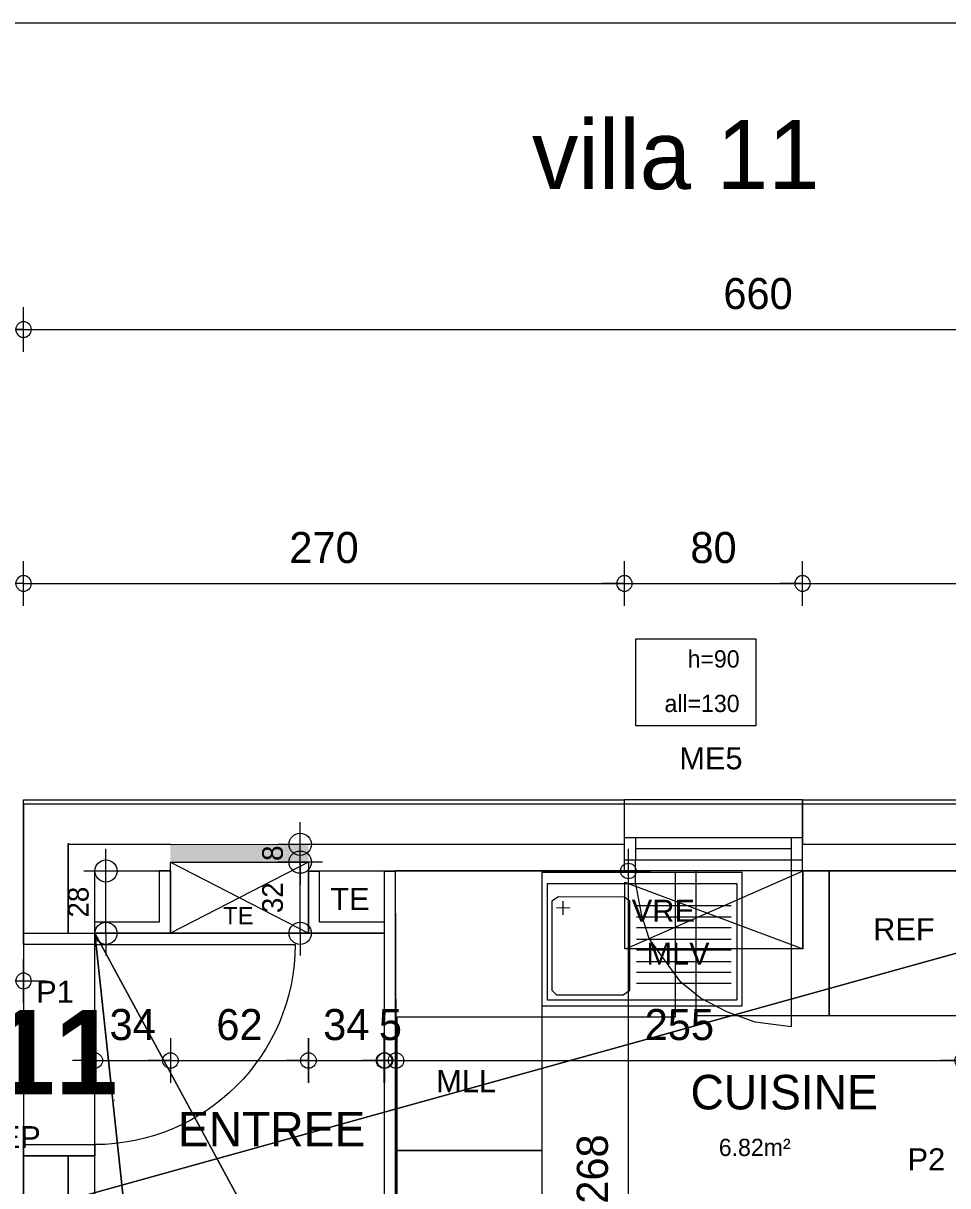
# Model space of a CAD drawing. Header units: metres. Extents: x 1.8 to 61.8, y -53.3 to -11.3.
# Drawn here: x 19.4 to 23.55, y -16.53 to -11.31 of the extents above; entities that cross this region are included whole.
import ezdxf
from ezdxf.enums import TextEntityAlignment as Align
from ezdxf.lldxf.tags import DXFTag

# ---------------------------------------------------------------- set-up
doc = ezdxf.new("R2010")
doc.units = ezdxf.units.M
doc.header["$MEASUREMENT"] = 0
for name, color, linetype in [('Calque commun', 7, 'Continuous'), ('Calque7', 7, 'Continuous'), ('Calque90', 7, 'Continuous'), ('Textes', 7, 'Continuous')]:
    doc.layers.add(name, color=color, linetype=linetype)
doc.styles.add('Arial16', font='arial.ttf', dxfattribs={"height": 0.077313})
doc.styles.add('Arial9', font='arial.ttf', dxfattribs={"height": 0.098961})
doc.styles.add('Century Gothic', font='GOTHIC.TTF', dxfattribs={"height": 0.310302})
doc.styles.add('Century Gothic10', font='GOTHIC.TTF', dxfattribs={"height": 0.077575})
doc.styles.add('Century Gothic15', font='GOTHIC.TTF', dxfattribs={"height": 0.139636})
doc.styles.add('Century Gothic16', font='GOTHICB.TTF', dxfattribs={"height": 0.378481})
doc.styles.add('Century Gothic18', font='GOTHIC.TTF', dxfattribs={"height": 0.155151})
doc.styles.add('Century Gothic20', font='GOTHIC.TTF', dxfattribs={"height": 0.09309})
tags = doc.linetypes.add('DOT2', pattern=[0.125, 0, -0.125]).pattern_tags.tags
tags[6:7] = [DXFTag(74, 4), DXFTag(75, 0), DXFTag(340, '0'), DXFTag(46, 1.0), DXFTag(50, 0.0), DXFTag(44, 0.0), DXFTag(45, 0.0)]
tags[4:5] = [DXFTag(74, 4), DXFTag(75, 0), DXFTag(340, '0'), DXFTag(46, 1.0), DXFTag(50, 0.0), DXFTag(44, 0.0), DXFTag(45, 0.0)]
tags = doc.linetypes.add('HIDDEN', pattern=[0.375, 0.25, -0.125]).pattern_tags.tags
tags[6:7] = [DXFTag(74, 4), DXFTag(75, 0), DXFTag(340, '0'), DXFTag(46, 1.0), DXFTag(50, 0.0), DXFTag(44, 0.0), DXFTag(45, 0.0)]
tags[4:5] = [DXFTag(74, 4), DXFTag(75, 0), DXFTag(340, '0'), DXFTag(46, 1.0), DXFTag(50, 0.0), DXFTag(44, 0.0), DXFTag(45, 0.0)]
tags = doc.linetypes.add('HIDDEN2', pattern=[0.1875, 0.125, -0.0625]).pattern_tags.tags
tags[6:7] = [DXFTag(74, 4), DXFTag(75, 0), DXFTag(340, '0'), DXFTag(46, 1.0), DXFTag(50, 0.0), DXFTag(44, 0.0), DXFTag(45, 0.0)]
tags[4:5] = [DXFTag(74, 4), DXFTag(75, 0), DXFTag(340, '0'), DXFTag(46, 1.0), DXFTag(50, 0.0), DXFTag(44, 0.0), DXFTag(45, 0.0)]

# ---------------------------------------------------------------- blocks, each defined once
blk = doc.blocks.new('new47')
at = {"layer": 'Calque commun', "color": 5, "linetype": 'Continuous', "lineweight": 9}
blk.add_arc((0, 0), 0.5, 0, 359.99941, dxfattribs=at)
blk = doc.blocks.new('new48')
at = {"layer": 'Calque commun', "color": 5, "linetype": 'Continuous', "lineweight": 9}
blk.add_arc((0, 0), 0.5, 0, 359.99941, dxfattribs=at)
blk = doc.blocks.new('DimLine53177')
at = {"layer": 'Calque commun', "color": 5, "linetype": 'Continuous', "lineweight": 9}
for p, q in [((22.1015, -13.9273), (22.1015, -13.7273)), ((22.9015, -13.9273), (22.9015, -13.7273)), ((22.1015, -13.8273), (22.0015, -13.8273)), ((22.1015, -13.8273), (22.9015, -13.8273)), ((22.9015, -13.8273), (23.0015, -13.8273))]:
    blk.add_line(p, q, dxfattribs=at)
at = {"layer": 'Calque commun', "color": 5, "linetype": 'Continuous', "lineweight": 9, "xscale": 0.07000000029802322, "yscale": 0.07000000029802322, "zscale": 0.07000000029802322}
for name, p in [('new47', (22.1015, -13.8273)), ('new48', (22.9015, -13.8273))]:
    blk.add_blockref(name, p, dxfattribs=at)
at = {"layer": 'Calque commun', "color": 5, "linetype": 'Continuous', "lineweight": 9, "style": 'Century Gothic15'}
blk.add_text('80', height=0.13964, dxfattribs=at).set_placement((22.5015, -13.7773), align=Align.BOTTOM_CENTER)
blk = doc.blocks.new('new49')
at = {"layer": 'Calque commun', "color": 5, "linetype": 'Continuous', "lineweight": 9}
blk.add_arc((0, 0), 0.5, 0, 359.99941, dxfattribs=at)
blk = doc.blocks.new('new50')
at = {"layer": 'Calque commun', "color": 5, "linetype": 'Continuous', "lineweight": 9}
blk.add_arc((0, 0), 0.5, 0, 359.99941, dxfattribs=at)
blk = doc.blocks.new('DimLine53185')
at = {"layer": 'Calque commun', "color": 5, "linetype": 'Continuous', "lineweight": 9}
for p, q in [((19.4015, -13.9273), (19.4015, -13.7273)), ((22.1015, -13.9273), (22.1015, -13.7273)), ((19.4015, -13.8273), (19.3015, -13.8273)), ((19.4015, -13.8273), (22.1015, -13.8273)), ((22.1015, -13.8273), (22.2015, -13.8273))]:
    blk.add_line(p, q, dxfattribs=at)
at = {"layer": 'Calque commun', "color": 5, "linetype": 'Continuous', "lineweight": 9, "xscale": 0.07000000029802322, "yscale": 0.07000000029802322, "zscale": 0.07000000029802322}
for name, p in [('new49', (19.4015, -13.8273)), ('new50', (22.1015, -13.8273))]:
    blk.add_blockref(name, p, dxfattribs=at)
at = {"layer": 'Calque commun', "color": 5, "linetype": 'Continuous', "lineweight": 9, "style": 'Century Gothic15'}
blk.add_text('270', height=0.13964, dxfattribs=at).set_placement((20.7515, -13.7773), align=Align.BOTTOM_CENTER)
blk = doc.blocks.new('new51')
at = {"layer": 'Calque commun', "color": 5, "linetype": 'Continuous', "lineweight": 9}
blk.add_arc((0, 0), 0.5, 0, 359.99941, dxfattribs=at)
blk = doc.blocks.new('new52')
at = {"layer": 'Calque commun', "color": 5, "linetype": 'Continuous', "lineweight": 9}
blk.add_arc((0, 0), 0.5, 0, 359.99941, dxfattribs=at)
blk = doc.blocks.new('DimLine53193')
at = {"layer": 'Calque commun', "color": 5, "linetype": 'Continuous', "lineweight": 9}
for p, q in [((22.9015, -13.9273), (22.9015, -13.7273)), ((26.0015, -13.9273), (26.0015, -13.7273)), ((22.9015, -13.8273), (22.8015, -13.8273)), ((22.9015, -13.8273), (26.0015, -13.8273)), ((26.0015, -13.8273), (26.1015, -13.8273))]:
    blk.add_line(p, q, dxfattribs=at)
at = {"layer": 'Calque commun', "color": 5, "linetype": 'Continuous', "lineweight": 9, "xscale": 0.07000000029802322, "yscale": 0.07000000029802322, "zscale": 0.07000000029802322}
for name, p in [('new51', (22.9015, -13.8273)), ('new52', (26.0015, -13.8273))]:
    blk.add_blockref(name, p, dxfattribs=at)
at = {"layer": 'Calque commun', "color": 5, "linetype": 'Continuous', "lineweight": 9, "style": 'Century Gothic15'}
blk.add_text('310', height=0.13964, dxfattribs=at).set_placement((24.4515, -13.7773), align=Align.BOTTOM_CENTER)
blk = doc.blocks.new('Block53986')
at = {"layer": 'Calque commun', "color": 7, "linetype": 'Continuous', "lineweight": 18}
for p, q in [((20.6815, -14.7998), (22.1015, -14.7998)), ((22.9015, -14.7998), (26.0015, -14.7998))]:
    blk.add_line(p, q, dxfattribs=at)
at = {"layer": 'Calque commun', "color": 7, "linetype": 'Continuous', "lineweight": 9}
for p, q in [((20.6815, -14.9998), (22.1015, -14.9998)), ((22.9015, -14.9998), (25.8015, -14.9998)), ((20.6815, -15.1198), (22.1015, -15.1198)), ((22.9015, -15.1198), (25.6815, -15.1198))]:
    blk.add_line(p, q, dxfattribs=at)
blk = doc.blocks.new('@PRES_1_$$_1-7')
at = {"layer": 'Calque commun', "color": 5, "linetype": 'Continuous', "lineweight": 9}
for p, q in [((0, 0.32), (0.8, 0.32)), ((0.8, 0.15), (0, 0.15)), ((0.05, 0.05), (0.05, 0.15)), ((0.75, 0.15), (0.75, 0.05)), ((0.05, 0.1), (0.75, 0.1)), ((0.8, 0.05), (0, 0.05)), ((0, 0), (0.8, 0))]:
    blk.add_line(p, q, dxfattribs=at)
blk = doc.blocks.new('@PRES_1_$$_1-8')
at = {"layer": 'Calque commun', "color": 7, "linetype": 'Continuous', "lineweight": 9}
blk.add_line((0, 0), (0, 0.32), dxfattribs=at)
blk = doc.blocks.new('@PRES_1_$$_1-9')
at = {"layer": 'Calque commun', "color": 7, "linetype": 'Continuous', "lineweight": 9}
blk.add_line((0, 0), (0, 0.32), dxfattribs=at)
blk = doc.blocks.new('INTER_2D_COMB3')
at = {"layer": 'Calque commun', "color": 0, "linetype": 'ByBlock', "lineweight": -2}
for name in ['@PRES_1_$$_1-7', '@PRES_1_$$_1-8']:
    blk.add_blockref(name, (0, 0), dxfattribs=at)
at = {"layer": 'Calque commun', "color": 0, "linetype": 'ByBlock', "lineweight": -2, "extrusion": (0, 0, -1), "xscale": -1, "yscale": -1, "zscale": -1, "rotation": -180}
blk.add_blockref('@PRES_1_$$_1-9', (-0.8, 0), dxfattribs=at)
blk = doc.blocks.new('PLACED_COMB3')
at = {"layer": 'Calque commun', "color": 0, "linetype": 'ByBlock', "lineweight": -2}
blk.add_blockref('INTER_2D_COMB3', (0, 0), dxfattribs=at)
blk = doc.blocks.new('new115')
at = {"layer": 'Calque commun', "color": 5, "linetype": 'Continuous', "lineweight": 9}
blk.add_arc((0, 0), 0.5, 0, 359.99941, dxfattribs=at)
blk = doc.blocks.new('new116')
at = {"layer": 'Calque commun', "color": 5, "linetype": 'Continuous', "lineweight": 9}
blk.add_arc((0, 0), 0.5, 0, 359.99941, dxfattribs=at)
blk = doc.blocks.new('DimLine55561')
at = {"layer": 'Calque commun', "color": 5, "linetype": 'Continuous', "lineweight": 9}
for p, q in [((18.3815, -15.7141), (18.3815, -15.5141)), ((19.4015, -15.7141), (19.4015, -15.5141)), ((18.3815, -15.6141), (18.2815, -15.6141)), ((18.3815, -15.6141), (19.4015, -15.6141)), ((19.4015, -15.6141), (19.5015, -15.6141))]:
    blk.add_line(p, q, dxfattribs=at)
at = {"layer": 'Calque commun', "color": 5, "linetype": 'Continuous', "lineweight": 9, "xscale": 0.07000000029802322, "yscale": 0.07000000029802322, "zscale": 0.07000000029802322}
for name, p in [('new115', (18.3815, -15.6141)), ('new116', (19.4015, -15.6141))]:
    blk.add_blockref(name, p, dxfattribs=at)
at = {"layer": 'Calque commun', "color": 5, "linetype": 'Continuous', "lineweight": 9, "style": 'Century Gothic15'}
blk.add_text('102', height=0.13964, dxfattribs=at).set_placement((18.8915, -15.5641), align=Align.BOTTOM_CENTER)
blk = doc.blocks.new('new121')
at = {"layer": 'Calque commun', "color": 5, "linetype": 'Continuous', "lineweight": 9}
blk.add_arc((0, 0), 0.5, 0, 359.99941, dxfattribs=at)
blk = doc.blocks.new('new122')
at = {"layer": 'Calque commun', "color": 5, "linetype": 'Continuous', "lineweight": 9}
blk.add_arc((0, 0), 0.5, 0, 359.99941, dxfattribs=at)
blk = doc.blocks.new('DimLine55585')
at = {"layer": 'Calque commun', "color": 5, "linetype": 'Continuous', "lineweight": 9}
for p, q in [((13.2015, -12.7855), (13.2015, -12.5855)), ((19.4015, -12.7855), (19.4015, -12.5855)), ((13.2015, -12.6855), (13.1015, -12.6855)), ((13.2015, -12.6855), (19.4015, -12.6855)), ((19.4015, -12.6855), (19.5015, -12.6855))]:
    blk.add_line(p, q, dxfattribs=at)
at = {"layer": 'Calque commun', "color": 5, "linetype": 'Continuous', "lineweight": 9, "xscale": 0.07000000029802322, "yscale": 0.07000000029802322, "zscale": 0.07000000029802322}
for name, p in [('new121', (13.2015, -12.6855)), ('new122', (19.4015, -12.6855))]:
    blk.add_blockref(name, p, dxfattribs=at)
at = {"layer": 'Calque commun', "color": 5, "linetype": 'Continuous', "lineweight": 9, "style": 'Century Gothic15'}
blk.add_text('620', height=0.13964, dxfattribs=at).set_placement((16.3015, -12.6355), align=Align.BOTTOM_CENTER)
blk = doc.blocks.new('new123')
at = {"layer": 'Calque commun', "color": 5, "linetype": 'Continuous', "lineweight": 9}
blk.add_arc((0, 0), 0.5, 0, 359.99941, dxfattribs=at)
blk = doc.blocks.new('new124')
at = {"layer": 'Calque commun', "color": 5, "linetype": 'Continuous', "lineweight": 9}
blk.add_arc((0, 0), 0.5, 0, 359.99941, dxfattribs=at)
blk = doc.blocks.new('DimLine55593')
at = {"layer": 'Calque commun', "color": 5, "linetype": 'Continuous', "lineweight": 9}
for p, q in [((19.4015, -12.7855), (19.4015, -12.5855)), ((26.0015, -12.7855), (26.0015, -12.5855)), ((19.4015, -12.6855), (19.3015, -12.6855)), ((19.4015, -12.6855), (26.0015, -12.6855)), ((26.0015, -12.6855), (26.1015, -12.6855))]:
    blk.add_line(p, q, dxfattribs=at)
at = {"layer": 'Calque commun', "color": 5, "linetype": 'Continuous', "lineweight": 9, "xscale": 0.07000000029802322, "yscale": 0.07000000029802322, "zscale": 0.07000000029802322}
for name, p in [('new123', (19.4015, -12.6855)), ('new124', (26.0015, -12.6855))]:
    blk.add_blockref(name, p, dxfattribs=at)
at = {"layer": 'Calque commun', "color": 5, "linetype": 'Continuous', "lineweight": 9, "style": 'Century Gothic15'}
blk.add_text('660', height=0.13964, dxfattribs=at).set_placement((22.7015, -12.6355), align=Align.BOTTOM_CENTER)
blk = doc.blocks.new('_15')
at = {"layer": 'Calque90', "color": 6, "linetype": 'ByBlock', "lineweight": 9}
for p, q in [((0.9, 0.6), (0, 0.6)), ((0, 0.6), (0, 0)), ((0.9, 0), (0.9, 0.6)), ((0.025, 0.025), (0.025, 0.55)), ((0.025, 0.55), (0.875, 0.55)), ((0.875, 0.55), (0.875, 0.025)), ((0.075, 0.49), (0.045, 0.47)), ((0.37, 0.4888), (0.075, 0.49)), ((0.395, 0.47), (0.37, 0.4888)), ((0.045, 0.47), (0.045, 0.07)), ((0.125, 0.4398), (0.065, 0.44)), ((0.095, 0.4099), (0.095, 0.4699)), ((0.395, 0.07), (0.395, 0.47)), ((0.85, 0.45), (0.425, 0.45)), ((0.425, 0.4), (0.85, 0.4)), ((0.85, 0.35), (0.425, 0.35)), ((0.425, 0.3), (0.85, 0.3)), ((0.85, 0.25), (0.425, 0.25)), ((0.425, 0.2), (0.85, 0.2)), ((0.85, 0.15), (0.425, 0.15)), ((0.045, 0.07), (0.065, 0.05)), ((0.045, 0.07), (0.065, 0.05)), ((0.365, 0.05), (0.395, 0.07)), ((0.85, 0.1), (0.425, 0.1)), ((0, 0), (0.9, 0)), ((0.875, 0.025), (0.025, 0.025)), ((0.065, 0.05), (0.365, 0.05))]:
    blk.add_line(p, q, dxfattribs=at)
blk = doc.blocks.new('XMODULE1PGNONPMR23')
at = {"layer": 'Calque commun', "color": 5, "linetype": 'Continuous', "lineweight": 9}
blk.add_arc((0, 0), 0.5, 0, 359.99941, dxfattribs=at)
blk = doc.blocks.new('XMODULE1PGNONPMR24')
at = {"layer": 'Calque commun', "color": 5, "linetype": 'Continuous', "lineweight": 9}
blk.add_arc((0, 0), 0.5, 0, 359.99941, dxfattribs=at)
blk = doc.blocks.new('DimLine53444')
at = {"layer": 'Calque commun', "color": 5, "linetype": 'Continuous', "lineweight": 9}
for p, q in [((9.3189, -15.9912), (9.3189, -15.8912)), ((9.2189, -15.9912), (9.4189, -15.9912)), ((9.3189, -18.6713), (9.3189, -15.9912)), ((9.4189, -18.6713), (9.2189, -18.6713)), ((9.3189, -18.6713), (9.3189, -18.7713))]:
    blk.add_line(p, q, dxfattribs=at)
at = {"layer": 'Calque commun', "color": 5, "linetype": 'Continuous', "lineweight": 9, "extrusion": (0, 0, -1), "xscale": 0.07000000029802322, "yscale": 0.07000000029802322, "zscale": 0.07000000029802322, "rotation": 90}
for name, p in [('XMODULE1PGNONPMR24', (-9.3189, -15.9912)), ('XMODULE1PGNONPMR23', (-9.3189, -18.6713))]:
    blk.add_blockref(name, p, dxfattribs=at)
at = {"layer": 'Calque commun', "color": 5, "linetype": 'Continuous', "lineweight": 9, "style": 'Century Gothic15'}
blk.add_text('268', height=0.13964, rotation=90, dxfattribs=at).set_placement((9.2689, -17.3312), align=Align.BOTTOM_CENTER)
blk = doc.blocks.new('XMODULE1PGNONPMR27')
at = {"layer": 'Calque commun', "color": 5, "linetype": 'Continuous', "lineweight": 9}
blk.add_arc((0, 0), 0.5, 0, 359.99941, dxfattribs=at)
blk = doc.blocks.new('XMODULE1PGNONPMR28')
at = {"layer": 'Calque commun', "color": 5, "linetype": 'Continuous', "lineweight": 9}
blk.add_arc((0, 0), 0.5, 0, 359.99941, dxfattribs=at)
blk = doc.blocks.new('DimLine53460')
at = {"layer": 'Calque commun', "color": 5, "linetype": 'Continuous', "lineweight": 9}
for p, q in [((10.8215, -16.9433), (10.8215, -16.7433)), ((10.8722, -16.9433), (10.8722, -16.7433)), ((10.8215, -16.8433), (10.7215, -16.8433)), ((10.8215, -16.8433), (10.8722, -16.8433)), ((10.8722, -16.8433), (10.9722, -16.8433))]:
    blk.add_line(p, q, dxfattribs=at)
at = {"layer": 'Calque commun', "color": 5, "linetype": 'Continuous', "lineweight": 9, "extrusion": (0, 0, -1), "xscale": 0.07000000029802322, "yscale": 0.07000000029802322, "zscale": 0.07000000029802322}
for name, p in [('XMODULE1PGNONPMR27', (-10.8215, -16.8433)), ('XMODULE1PGNONPMR28', (-10.8722, -16.8433))]:
    blk.add_blockref(name, p, dxfattribs=at)
at = {"layer": 'Calque commun', "color": 5, "linetype": 'Continuous', "lineweight": 9, "style": 'Century Gothic15'}
blk.add_text('5', height=0.1396, dxfattribs=at).set_placement((10.8469, -16.7933), align=Align.BOTTOM_CENTER)
blk = doc.blocks.new('XMODULE1PGNONPMR29')
at = {"layer": 'Calque commun', "color": 5, "linetype": 'Continuous', "lineweight": 9}
blk.add_arc((0, 0), 0.5, 0, 359.99941, dxfattribs=at)
blk = doc.blocks.new('XMODULE1PGNONPMR30')
at = {"layer": 'Calque commun', "color": 5, "linetype": 'Continuous', "lineweight": 9}
blk.add_arc((0, 0), 0.5, 0, 359.99941, dxfattribs=at)
blk = doc.blocks.new('DimLine53468')
at = {"layer": 'Calque commun', "color": 5, "linetype": 'Continuous', "lineweight": 9}
for p, q in [((8.2748, -16.9433), (8.2748, -16.7433)), ((10.8215, -16.9433), (10.8215, -16.7433)), ((8.2748, -16.8433), (8.1748, -16.8433)), ((8.2748, -16.8433), (10.8215, -16.8433)), ((10.8215, -16.8433), (10.9215, -16.8433))]:
    blk.add_line(p, q, dxfattribs=at)
at = {"layer": 'Calque commun', "color": 5, "linetype": 'Continuous', "lineweight": 9, "extrusion": (0, 0, -1), "xscale": 0.07000000029802322, "yscale": 0.07000000029802322, "zscale": 0.07000000029802322}
for name, p in [('XMODULE1PGNONPMR29', (-8.2748, -16.8433)), ('XMODULE1PGNONPMR30', (-10.8215, -16.8433))]:
    blk.add_blockref(name, p, dxfattribs=at)
at = {"layer": 'Calque commun', "color": 5, "linetype": 'Continuous', "lineweight": 9, "style": 'Century Gothic15'}
blk.add_text('255', height=0.13964, dxfattribs=at).set_placement((9.5482, -16.7933), align=Align.BOTTOM_CENTER)
blk = doc.blocks.new('XMODULE1PGNONPMR31')
at = {"layer": 'Calque commun', "color": 5, "linetype": 'Continuous', "lineweight": 9}
blk.add_arc((0, 0), 0.5, 0, 359.99941, dxfattribs=at)
blk = doc.blocks.new('XMODULE1PGNONPMR32')
at = {"layer": 'Calque commun', "color": 5, "linetype": 'Continuous', "lineweight": 9}
blk.add_arc((0, 0), 0.5, 0, 359.99941, dxfattribs=at)
blk = doc.blocks.new('DimLine53476')
at = {"layer": 'Calque commun', "color": 5, "linetype": 'Continuous', "lineweight": 9}
for p, q in [((8.2248, -16.9433), (8.2248, -16.7433)), ((8.2748, -16.9433), (8.2748, -16.7433)), ((8.2248, -16.8433), (8.1248, -16.8433)), ((8.2248, -16.8433), (8.2748, -16.8433)), ((8.2748, -16.8433), (8.3748, -16.8433))]:
    blk.add_line(p, q, dxfattribs=at)
at = {"layer": 'Calque commun', "color": 5, "linetype": 'Continuous', "lineweight": 9, "extrusion": (0, 0, -1), "xscale": 0.07000000029802322, "yscale": 0.07000000029802322, "zscale": 0.07000000029802322}
for name, p in [('XMODULE1PGNONPMR31', (-8.2248, -16.8433)), ('XMODULE1PGNONPMR32', (-8.2748, -16.8433))]:
    blk.add_blockref(name, p, dxfattribs=at)
at = {"layer": 'Calque commun', "color": 5, "linetype": 'Continuous', "lineweight": 9, "style": 'Century Gothic15'}
blk.add_text('5', height=0.1396, dxfattribs=at).set_placement((8.2498, -16.7933), align=Align.BOTTOM_CENTER)
blk = doc.blocks.new('60x65')
at = {"layer": 'Calque commun', "color": 7, "linetype": 'HIDDEN', "lineweight": 9}
mesh = blk.add_polyface(dxfattribs=at)
corners = [(0, 0.6), (0.65, 0.6), (0.65, 0), (0, 0)]
mesh.append_faces([[corners[k] for k in face] for face in [(0, 1, 2, 3)]], dxfattribs={"color": 7})
blk = doc.blocks.new('XMODULE1PGNONPMR61')
at = {"layer": 'Calque commun', "color": 5, "linetype": 'Continuous', "lineweight": 9}
blk.add_arc((0, 0), 0.5, 0, 359.9994, dxfattribs=at)
blk = doc.blocks.new('XMODULE1PGNONPMR62')
at = {"layer": 'Calque commun', "color": 5, "linetype": 'Continuous', "lineweight": 9}
blk.add_arc((0, 0), 0.5, 0, 359.9994, dxfattribs=at)
blk = doc.blocks.new('DimLine61201')
at = {"layer": 'Calque commun', "color": 5, "linetype": 'Continuous', "lineweight": 9}
for p, q in [((6.9717, -15.9912), (6.9717, -15.8912)), ((6.8717, -15.9912), (7.0717, -15.9912)), ((6.9717, -16.2714), (6.9717, -15.9912)), ((6.8717, -16.2714), (7.0717, -16.2714)), ((6.9717, -16.2714), (6.9717, -16.3714))]:
    blk.add_line(p, q, dxfattribs=at)
at = {"layer": 'Calque commun', "color": 5, "linetype": 'Continuous', "lineweight": 9, "extrusion": (0, 0, -1), "xscale": -0.1000000014901161, "yscale": -0.1000000014901161, "zscale": -0.1000000014901161, "rotation": -90.00000000000001}
for name, p in [('XMODULE1PGNONPMR62', (-6.9717, -15.9912)), ('XMODULE1PGNONPMR61', (-6.9717, -16.2714))]:
    blk.add_blockref(name, p, dxfattribs=at)
at = {"layer": 'Calque commun', "color": 5, "linetype": 'Continuous', "lineweight": 9, "style": 'Century Gothic20'}
blk.add_text('28', height=0.09309, rotation=90, dxfattribs=at).set_placement((6.9217, -16.1313), align=Align.BOTTOM_CENTER)
blk = doc.blocks.new('XMODULE1PGNONPMR65')
at = {"layer": 'Calque commun', "color": 5, "linetype": 'Continuous', "lineweight": 9}
blk.add_arc((0, 0), 0.5, 0, 359.99941, dxfattribs=at)
blk = doc.blocks.new('XMODULE1PGNONPMR66')
at = {"layer": 'Calque commun', "color": 5, "linetype": 'Continuous', "lineweight": 9}
blk.add_arc((0, 0), 0.5, 0, 359.99941, dxfattribs=at)
blk = doc.blocks.new('DimLine61213')
at = {"layer": 'Calque commun', "color": 5, "linetype": 'Continuous', "lineweight": 9}
for p, q in [((7.8815, -16.7433), (7.8815, -16.9433)), ((8.2215, -16.9433), (8.2215, -16.7433)), ((7.8815, -16.8433), (7.7815, -16.8433)), ((7.8815, -16.8433), (8.2215, -16.8433)), ((8.2215, -16.8433), (8.3215, -16.8433))]:
    blk.add_line(p, q, dxfattribs=at)
at = {"layer": 'Calque commun', "color": 5, "linetype": 'Continuous', "lineweight": 9, "extrusion": (0, 0, -1), "xscale": -0.07000000029802322, "yscale": -0.07000000029802322, "zscale": -0.07000000029802322, "rotation": -180}
for name, p in [('XMODULE1PGNONPMR65', (-7.8815, -16.8433)), ('XMODULE1PGNONPMR66', (-8.2215, -16.8433))]:
    blk.add_blockref(name, p, dxfattribs=at)
at = {"layer": 'Calque commun', "color": 5, "linetype": 'Continuous', "lineweight": 9, "style": 'Century Gothic15'}
blk.add_text('34', height=0.13964, dxfattribs=at).set_placement((8.0515, -16.7933), align=Align.BOTTOM_CENTER)
blk = doc.blocks.new('XMODULE1PGNONPMR67')
at = {"layer": 'Calque commun', "color": 5, "linetype": 'Continuous', "lineweight": 9}
blk.add_arc((0, 0), 0.5, 0, 359.99941, dxfattribs=at)
blk = doc.blocks.new('XMODULE1PGNONPMR68')
at = {"layer": 'Calque commun', "color": 5, "linetype": 'Continuous', "lineweight": 9}
blk.add_arc((0, 0), 0.5, 0, 359.99941, dxfattribs=at)
blk = doc.blocks.new('DimLine61225')
at = {"layer": 'Calque commun', "color": 5, "linetype": 'Continuous', "lineweight": 9}
for p, q in [((7.2615, -16.7433), (7.2615, -16.9433)), ((7.8815, -16.9433), (7.8815, -16.7433)), ((7.2615, -16.8433), (7.1615, -16.8433)), ((7.2615, -16.8433), (7.8815, -16.8433)), ((7.8815, -16.8433), (7.9815, -16.8433))]:
    blk.add_line(p, q, dxfattribs=at)
at = {"layer": 'Calque commun', "color": 5, "linetype": 'Continuous', "lineweight": 9, "extrusion": (0, 0, -1), "xscale": -0.07000000029802322, "yscale": -0.07000000029802322, "zscale": -0.07000000029802322, "rotation": -180}
for name, p in [('XMODULE1PGNONPMR67', (-7.2615, -16.8433)), ('XMODULE1PGNONPMR68', (-7.8815, -16.8433))]:
    blk.add_blockref(name, p, dxfattribs=at)
at = {"layer": 'Calque commun', "color": 5, "linetype": 'Continuous', "lineweight": 9, "style": 'Century Gothic15'}
blk.add_text('62', height=0.13964, dxfattribs=at).set_placement((7.5715, -16.7933), align=Align.BOTTOM_CENTER)
blk = doc.blocks.new('XMODULE1PGNONPMR69')
at = {"layer": 'Calque commun', "color": 5, "linetype": 'Continuous', "lineweight": 9}
blk.add_arc((0, 0), 0.5, 0, 359.99941, dxfattribs=at)
blk = doc.blocks.new('XMODULE1PGNONPMR70')
at = {"layer": 'Calque commun', "color": 5, "linetype": 'Continuous', "lineweight": 9}
blk.add_arc((0, 0), 0.5, 0, 359.99941, dxfattribs=at)
blk = doc.blocks.new('DimLine61231')
at = {"layer": 'Calque commun', "color": 5, "linetype": 'Continuous', "lineweight": 9}
for p, q in [((6.9215, -16.7433), (6.9215, -16.9433)), ((7.2615, -16.7433), (7.2615, -16.9433)), ((6.9215, -16.8433), (6.8215, -16.8433)), ((6.9215, -16.8433), (7.2615, -16.8433)), ((7.2615, -16.8433), (7.3615, -16.8433))]:
    blk.add_line(p, q, dxfattribs=at)
at = {"layer": 'Calque commun', "color": 5, "linetype": 'Continuous', "lineweight": 9, "extrusion": (0, 0, -1), "xscale": -0.07000000029802322, "yscale": -0.07000000029802322, "zscale": -0.07000000029802322, "rotation": -180}
for name, p in [('XMODULE1PGNONPMR69', (-6.9215, -16.8433)), ('XMODULE1PGNONPMR70', (-7.2615, -16.8433))]:
    blk.add_blockref(name, p, dxfattribs=at)
at = {"layer": 'Calque commun', "color": 5, "linetype": 'Continuous', "lineweight": 9, "style": 'Century Gothic15'}
blk.add_text('34', height=0.13964, dxfattribs=at).set_placement((7.0915, -16.7933), align=Align.BOTTOM_CENTER)
blk = doc.blocks.new('XMODULE1PGNONPMR71')
at = {"layer": 'Calque commun', "color": 5, "linetype": 'Continuous', "lineweight": 9}
blk.add_arc((0, 0), 0.5, 0, 359.9994, dxfattribs=at)
blk = doc.blocks.new('XMODULE1PGNONPMR72')
at = {"layer": 'Calque commun', "color": 5, "linetype": 'Continuous', "lineweight": 9}
blk.add_arc((0, 0), 0.5, 0, 359.9994, dxfattribs=at)
blk = doc.blocks.new('DimLine61249')
at = {"layer": 'Calque commun', "color": 5, "linetype": 'Continuous', "lineweight": 9}
for p, q in [((7.8445, -15.9514), (7.8445, -15.8514)), ((7.9445, -15.9514), (7.7445, -15.9514)), ((7.8445, -16.2714), (7.8445, -15.9514)), ((7.9445, -16.2714), (7.7445, -16.2714)), ((7.8445, -16.2714), (7.8445, -16.3714))]:
    blk.add_line(p, q, dxfattribs=at)
at = {"layer": 'Calque commun', "color": 5, "linetype": 'Continuous', "lineweight": 9, "extrusion": (0, 0, -1), "xscale": -0.1000000014901161, "yscale": -0.1000000014901161, "zscale": -0.1000000014901161, "rotation": -90.00000000000001}
for name, p in [('XMODULE1PGNONPMR72', (-7.8445, -15.9514)), ('XMODULE1PGNONPMR71', (-7.8445, -16.2714))]:
    blk.add_blockref(name, p, dxfattribs=at)
at = {"layer": 'Calque commun', "color": 5, "linetype": 'Continuous', "lineweight": 9, "style": 'Century Gothic20'}
blk.add_text('32', height=0.09309, rotation=90, dxfattribs=at).set_placement((7.7945, -16.1114), align=Align.BOTTOM_CENTER)
blk = doc.blocks.new('XMODULE1PGNONPMR73')
at = {"layer": 'Calque commun', "color": 5, "linetype": 'Continuous', "lineweight": 9}
blk.add_arc((0, 0), 0.5, 0, 359.9994, dxfattribs=at)
blk = doc.blocks.new('XMODULE1PGNONPMR74')
at = {"layer": 'Calque commun', "color": 5, "linetype": 'Continuous', "lineweight": 9}
blk.add_arc((0, 0), 0.5, 0, 359.9994, dxfattribs=at)
blk = doc.blocks.new('DimLine61255')
at = {"layer": 'Calque commun', "color": 5, "linetype": 'Continuous', "lineweight": 9}
for p, q in [((7.8445, -15.8714), (7.8445, -15.7714)), ((7.9445, -15.8714), (7.7445, -15.8714)), ((7.8445, -15.9514), (7.8445, -15.8714)), ((7.9445, -15.9514), (7.7445, -15.9514)), ((7.8445, -15.9514), (7.8445, -16.0514))]:
    blk.add_line(p, q, dxfattribs=at)
at = {"layer": 'Calque commun', "color": 5, "linetype": 'Continuous', "lineweight": 9, "extrusion": (0, 0, -1), "xscale": -0.1000000014901161, "yscale": -0.1000000014901161, "zscale": -0.1000000014901161, "rotation": -90.00000000000001}
for name, p in [('XMODULE1PGNONPMR74', (-7.8445, -15.8714)), ('XMODULE1PGNONPMR73', (-7.8445, -15.9514))]:
    blk.add_blockref(name, p, dxfattribs=at)
at = {"layer": 'Calque commun', "color": 5, "linetype": 'Continuous', "lineweight": 9, "style": 'Century Gothic20'}
blk.add_text('8', height=0.0931, rotation=90, dxfattribs=at).set_placement((7.7945, -15.9114), align=Align.BOTTOM_CENTER)
blk = doc.blocks.new('te 62x32')
at = {"layer": 'Calque commun', "color": 1, "linetype": 'Continuous', "lineweight": 18}
for p, q in [((0, 0.32), (0.62, 0)), ((0.62, 0.32), (0, 0))]:
    blk.add_line(p, q, dxfattribs=at)
at = {"layer": 'Textes', "color": 5, "linetype": 'ByBlock', "lineweight": -2, "style": 'Arial16'}
blk.add_text('TE', height=0.07731, dxfattribs=at).set_placement((0.2358, 0.0178), align=Align.BOTTOM_LEFT)
at = {"layer": 'Calque commun', "color": 1, "linetype": 'Continuous', "lineweight": 18}
mesh = blk.add_polyface(dxfattribs=at)
corners = [(0, 0.32), (0.62, 0.32), (0.62, 0), (0, 0)]
mesh.append_faces([[corners[k] for k in face] for face in [(0, 1, 2, 3)]], dxfattribs={"color": 1})
blk = doc.blocks.new('XMODULE1PGNONPMR75')
at = {"layer": 'Calque commun', "color": 15, "linetype": 'Continuous', "lineweight": 18}
for p, q in [((7.2115, -15.9912), (7.2115, -16.2214)), ((7.2615, -15.9912), (7.2115, -15.9912)), ((7.2615, -15.9912), (7.2615, -16.2714)), ((7.8815, -16.2714), (7.8815, -15.9914)), ((7.8815, -15.9914), (7.9315, -15.9914)), ((7.9315, -16.2214), (7.9315, -15.9914)), ((8.2216, -15.9914), (8.2215, -18.6712)), ((8.2216, -15.9914), (8.2716, -15.9914)), ((8.2716, -15.9914), (8.2715, -18.6712)), ((7.2115, -16.2214), (6.9215, -16.2214)), ((6.9215, -16.2714), (6.9215, -16.2214)), ((8.2215, -16.2214), (7.9315, -16.2214)), ((7.2615, -16.2714), (6.9215, -16.2714)), ((8.2215, -16.2714), (7.8815, -16.2714))]:
    blk.add_line(p, q, dxfattribs=at)
at = {"layer": 'Calque commun', "color": 91, "linetype": 'Continuous', "lineweight": 9}
blk.add_trace([(7.8815, -15.9514), (7.8815, -15.8714), (7.2616, -15.9514), (7.2616, -15.8714)], dxfattribs=at)
at = {"layer": 'Calque commun', "color": 5, "linetype": 'Continuous', "lineweight": 9}
for name in ['DimLine61255', 'DimLine61249', 'DimLine61201', 'DimLine53444', 'DimLine61231', 'DimLine61225', 'DimLine61213', 'DimLine53476', 'DimLine53468', 'DimLine53460']:
    blk.add_blockref(name, (0, 0), dxfattribs=at)
at = {"layer": 'Calque commun', "color": 0, "linetype": 'ByBlock', "lineweight": -2}
for name, p in [('te 62x32', (7.2616, -16.2714)), ('60x65', (8.2807, -17.2475)), ('60x65', (8.2807, -17.8475))]:
    blk.add_blockref(name, p, dxfattribs=at)
at = {"layer": 'Calque commun', "color": 0, "linetype": 'ByBlock', "lineweight": -2, "extrusion": (0, 0, -1), "xscale": -1, "yscale": -1, "zscale": -1, "rotation": -90}
for p in [(-9.6215, -16.6412), (-10.2215, -16.6412), (-8.9307, -16.6475)]:
    blk.add_blockref('60x65', p, dxfattribs=at)
at = {"layer": 'Calque commun', "color": 0, "linetype": 'DOT2', "lineweight": -2, "xscale": -1, "yscale": -1, "zscale": -1, "rotation": -180}
blk.add_blockref('_15', (8.9307, -16.5975), dxfattribs=at)
at = {"layer": 'Calque commun', "color": 9, "linetype": 'ByBlock', "lineweight": -2, "style": 'Century Gothic10'}
blk.add_text('6.82m²', height=0.07758, dxfattribs=at).set_placement((9.7252, -17.195), align=Align.TOP_LEFT)
at = {"layer": 'Textes', "color": 5, "linetype": 'ByBlock', "lineweight": -2, "style": 'Arial9'}
for s, p in [('REF', (10.6952, -16.332)), ('MLV', (9.6842, -16.4414)), ('MLL', (8.7243, -17.0153)), ('P2', (10.7425, -17.3667))]:
    blk.add_text(s, height=0.09896, dxfattribs=at).set_placement(p, align=Align.BOTTOM_RIGHT)
at = {"layer": 'Textes', "color": 5, "linetype": 'ByBlock', "lineweight": -2, "style": 'Century Gothic18'}
for s, p in [('CUISINE', (9.5983, -16.9079)), ('ENTREE', (7.2952, -17.0743))]:
    blk.add_text(s, height=0.15515, dxfattribs=at).set_placement(p, align=Align.TOP_LEFT)
at = {"layer": 'Calque commun', "color": 9, "linetype": 'Continuous', "lineweight": 9}
mesh = blk.add_polyface(dxfattribs=at)
corners = [(10.8215, -18.6712), (10.8215, -15.9912), (8.2716, -15.9912), (8.2816, -18.6712)]
mesh.append_faces([[corners[k] for k in face] for face in [(0, 1, 2, 3)]], dxfattribs={"color": 9})
mesh = blk.add_polyface(dxfattribs=at)
corners = [(10.8615, -20.6013), (12.8815, -20.6013), (12.8815, -24.3512), (10.8615, -19.5712), (10.8615, -19.6512), (10.5815, -19.6512), (8.2215, -18.6712), (10.5815, -20.5513), (7.2216, -19.6158), (7.2216, -19.0635), (6.9215, -16.2714), (6.8815, -24.3512), (10.8615, -20.5513), (11.7015, -18.6712), (8.2215, -16.2714), (6.8815, -19.6158), (11.7015, -19.5712), (6.9215, -19.0635)]
mesh.append_faces([[corners[k] for k in face] for face in [(6, 10, 14)]], dxfattribs={"vtx0": -1, "color": 9})
mesh.append_faces([[corners[k] for k in face] for face in [(11, 7, 2)]], dxfattribs={"vtx0": -1, "vtx1": -1, "color": 9})
mesh.append_faces([[corners[k] for k in face] for face in [(6, 7, 8), (7, 0, 2), (6, 9, 10), (3, 5, 13), (11, 8, 7)]], dxfattribs={"vtx0": -1, "vtx1": -1, "vtx2": -1, "color": 9})
mesh.append_faces([[corners[k] for k in face] for face in [(6, 5, 7), (6, 8, 9)]], dxfattribs={"vtx0": -1, "vtx2": -1, "color": 9})
mesh.append_faces([[corners[k] for k in face] for face in [(16, 3, 13)]], dxfattribs={"vtx1": -1, "color": 9})
mesh.append_faces([[corners[k] for k in face] for face in [(6, 13, 5)]], dxfattribs={"vtx1": -1, "vtx2": -1, "color": 9})
mesh.append_faces([[corners[k] for k in face] for face in [(0, 1, 2), (3, 4, 5), (7, 12, 0), (11, 15, 8), (9, 17, 10)]], dxfattribs={"vtx2": -1, "color": 9})
blk = doc.blocks.new('Block59919')
at = {"layer": 'Calque commun', "color": 7, "linetype": 'Continuous', "lineweight": 18}
for p, q in [((19.4015, -15.4), (19.4015, -14.7998)), ((19.4015, -18.6944), (19.4015, -16.4))]:
    blk.add_line(p, q, dxfattribs=at)
at = {"layer": 'Calque commun', "color": 7, "linetype": 'Continuous', "lineweight": 9}
for p, q in [((19.6015, -15.4), (19.6015, -14.9998)), ((19.7215, -15.4), (19.7215, -15.1198)), ((19.6015, -18.6944), (19.6015, -16.4)), ((19.7215, -18.6944), (19.7215, -16.4))]:
    blk.add_line(p, q, dxfattribs=at)
blk = doc.blocks.new('@PRES_1_$$_1-25')
at = {"layer": 'Calque commun', "color": 5, "linetype": 'Continuous', "lineweight": 9}
blk.add_line((0.05, 0.32), (0.05, 1.22), dxfattribs=at)
at = {"layer": 'Calque commun', "color": 5, "linetype": 'Continuous', "lineweight": 9, "extrusion": (0, 0, -1)}
blk.add_arc((-0.05, 0.32), 0.9, 90, 180, dxfattribs=at)
at = {"layer": 'Calque commun', "color": 5, "linetype": 'Continuous', "lineweight": 9}
mesh = blk.add_polyface(dxfattribs=at)
corners = [(0, 0), (0, 0.32), (0.05, 0.32), (0.05, 0)]
mesh.append_faces([[corners[k] for k in face] for face in [(0, 1, 2, 3)]], dxfattribs={"color": 5})
mesh = blk.add_polyface(dxfattribs=at)
corners = [(0.95, 0), (0.95, 0.32), (1, 0.32), (1, 0)]
mesh.append_faces([[corners[k] for k in face] for face in [(0, 1, 2, 3)]], dxfattribs={"color": 5})
blk = doc.blocks.new('@PRES_1_$$_1-26')
at = {"layer": 'Calque commun', "color": 0, "linetype": 'ByBlock', "lineweight": -2}
blk.add_line((0, 0), (0, 0.32), dxfattribs=at)
blk = doc.blocks.new('@PRES_1_$$_1-27')
at = {"layer": 'Calque commun', "color": 0, "linetype": 'ByBlock', "lineweight": -2}
blk.add_line((0, 0), (0, 0.32), dxfattribs=at)
blk = doc.blocks.new('INTER_2D_COMB9')
at = {"layer": 'Calque7', "color": 0, "linetype": 'ByBlock', "lineweight": -2}
blk.add_blockref('@PRES_1_$$_1-25', (0, 0), dxfattribs=at)
at = {"layer": 'Calque7', "color": 7, "linetype": 'Continuous', "lineweight": 9}
blk.add_blockref('@PRES_1_$$_1-26', (0, 0), dxfattribs=at)
at = {"layer": 'Calque7', "color": 7, "linetype": 'Continuous', "lineweight": 9, "extrusion": (0, 0, -1), "xscale": -1, "yscale": -1, "zscale": -1, "rotation": -180}
blk.add_blockref('@PRES_1_$$_1-27', (-1, 0), dxfattribs=at)
blk = doc.blocks.new('PLACED_COMB9')
at = {"layer": 'Calque7', "color": 0, "linetype": 'ByBlock', "lineweight": -2}
blk.add_blockref('INTER_2D_COMB9', (0, 0), dxfattribs=at)
blk = doc.blocks.new('Block61131')
at = {"layer": 'Calque commun', "color": 7, "linetype": 'Continuous', "lineweight": 18}
blk.add_line((19.4015, -14.7998), (20.0616, -14.7998), dxfattribs=at)
at = {"layer": 'Calque commun', "color": 7, "linetype": 'Continuous', "lineweight": 9}
for p, q in [((19.6015, -14.9998), (20.0616, -14.9998)), ((19.7215, -15.1198), (20.0616, -15.1198))]:
    blk.add_line(p, q, dxfattribs=at)

msp = doc.modelspace()

# ---------------------------------------------------------------- linework, layer by layer
at = {"layer": 'Calque commun', "color": 7, "linetype": 'Continuous', "lineweight": 18}
msp.add_line((20.0616, -14.7998), (20.6815, -14.7998), dxfattribs=at)
at = {"layer": 'Calque commun', "color": 12, "linetype": 'Continuous', "lineweight": 18}
for p, q in [((22.1015, -14.9998), (22.1015, -14.7998)), ((22.9015, -14.7998), (22.9015, -14.9998)), ((19.6015, -14.9952), (19.6015, -15.4)), ((19.6015, -14.9952), (19.6015, -15.4)), ((19.6015, -15.0001), (22.1015, -14.9998)), ((22.9015, -14.9998), (24.4815, -15.0001)), ((19.4015, -15.4), (19.6015, -15.4)), ((19.811, -16.1513), (19.8104, -16.1513)), ((19.4015, -16.4), (19.5615, -16.4)), ((19.6215, -16.4), (19.5615, -16.4)), ((19.6015, -16.4003), (19.6015, -23.7998)), ((19.6015, -16.4003), (19.6015, -17.6904))]:
    msp.add_line(p, q, dxfattribs=at)
at = {"layer": 'Calque commun', "color": 7, "linetype": 'HIDDEN', "lineweight": 9, "flags": 128}
msp.add_lwpolyline([(22.8497, -15.0698), (22.8497, -15.8198), (22.6882, -15.8002), (22.5637, -15.7544), (22.4425, -15.6921), (22.354, -15.62), (22.2819, -15.5185), (22.2131, -15.4235), (22.1789, -15.3198), (22.1515, -15.1698), (22.1515, -15.0698)], dxfattribs=at)
at = {"layer": 'Calque commun', "color": 21, "linetype": 'HIDDEN2', "lineweight": 9, "flags": 128}
msp.add_lwpolyline([(22.9035, -15.12), (22.9035, -15.47), (22.1035, -15.47), (22.1035, -15.17), (22.9035, -15.47), (22.9035, -15.12), (22.1086, -15.47)], dxfattribs=at)

# ---------------------------------------------------------------- block references
at = {"layer": 'Calque commun', "color": 5, "linetype": 'Continuous', "lineweight": 9}
for name in ['DimLine55585', 'DimLine55593', 'DimLine53185', 'DimLine53177', 'DimLine53193', 'DimLine55561']:
    msp.add_blockref(name, (0, 0), dxfattribs=at)
at = {"layer": 'Calque commun', "color": 0, "linetype": 'ByBlock', "lineweight": -2}
for name, p in [('Block59919', (0, 0)), ('Block61131', (0, 0)), ('Block53986', (0, 0)), ('XMODULE1PGNONPMR75', (12.8, 0.8714))]:
    msp.add_blockref(name, p, dxfattribs=at)
at = {"layer": 'Calque commun', "color": 0, "linetype": 'ByBlock', "lineweight": -2, "extrusion": (0, 0, -1), "xscale": -1, "yscale": -1, "zscale": -1, "rotation": -180}
msp.add_blockref('PLACED_COMB3', (-22.9015, -15.1198), dxfattribs=at)
at = {"layer": 'Calque commun', "color": 0, "linetype": 'ByBlock', "lineweight": -2, "rotation": -90.00000000000001}
msp.add_blockref('PLACED_COMB9', (19.4015, -15.4), dxfattribs=at)

# ---------------------------------------------------------------- texts
at = {"layer": 'Calque commun', "color": 5, "linetype": 'ByBlock', "lineweight": -2, "insert": (22.6187, -14.1276), "char_height": 0.07758, "attachment_point": 3, "line_spacing_factor": 1.546883, "style": 'Century Gothic10'}
msp.add_mtext('h=90\\Pall=130', dxfattribs=at)
at = {"layer": 'Textes', "color": 5, "linetype": 'ByBlock', "lineweight": -2}
for s, height, style, p in [('villa 11', 0.3103, 'Century Gothic', (21.6861, -12.1476)), ('P1', 0.09896, 'Arial9', (19.4583, -15.7421)), ('11', 0.37848, 'Century Gothic16', (19.2616, -16.2375)), ('EP', 0.09896, 'Arial9', (19.2943, -16.3956))]:
    msp.add_text(s, height=height, dxfattribs=dict(at, style=style)).set_placement(p, align=Align.BOTTOM_LEFT)
at = {"layer": 'Textes', "color": 5, "linetype": 'ByBlock', "lineweight": -2, "style": 'Arial9'}
for s, p in [('ME5', (22.6321, -14.6923)), ('VRE', (22.4182, -15.378))]:
    msp.add_text(s, height=0.09896, dxfattribs=at).set_placement(p, align=Align.BOTTOM_RIGHT)
msp.add_text('TE', height=0.09896, dxfattribs=at).set_placement((20.9559, -15.1961), align=Align.TOP_RIGHT)

# ---------------------------------------------------------------- meshes
at = {"layer": 'Calque commun', "color": 7, "linetype": 'Continuous', "lineweight": 9}
mesh = msp.add_polyface(dxfattribs=at)
corners = [(61.7636, -11.3086), (1.7636, -11.3086), (1.7636, -53.3086), (61.7636, -53.3086)]
mesh.append_faces([[corners[k] for k in face] for face in [(0, 1, 2, 3)]], dxfattribs={"color": 7})
at = {"layer": 'Calque commun', "color": 11, "linetype": 'Continuous', "lineweight": 18}
mesh = msp.add_polyface(dxfattribs=at)
corners = [(22.1529, -14.0768), (22.6913, -14.0768), (22.6913, -14.4675), (22.1529, -14.4675)]
mesh.append_faces([[corners[k] for k in face] for face in [(0, 1, 2, 3)]], dxfattribs={"color": 11})
at = {"layer": 'Calque commun', "color": 9, "linetype": 'Continuous', "lineweight": 9}
mesh = msp.add_polyface(dxfattribs=at)
corners = [(19.4015, -16.6552), (19.6015, -23.8198), (26.0015, -23.8198), (6.6015, -23.8198), (13.0015, -23.8198), (13.0015, -16.6552), (26.0015, -14.8198), (6.6015, -14.8198), (13.0015, -25.6552), (13.2015, -14.8198), (19.4015, -14.8198), (13.2015, -16.6552), (19.6015, -25.6552)]
mesh.append_faces([[corners[k] for k in face] for face in [(6, 0, 2), (3, 5, 7), (8, 1, 4)]], dxfattribs={"vtx0": -1, "vtx1": -1, "color": 9})
mesh.append_faces([[corners[k] for k in face] for face in [(0, 4, 1)]], dxfattribs={"vtx0": -1, "vtx1": -1, "vtx2": -1, "color": 9})
mesh.append_faces([[corners[k] for k in face] for face in [(0, 1, 2)]], dxfattribs={"vtx0": -1, "vtx2": -1, "color": 9})
mesh.append_faces([[corners[k] for k in face] for face in [(12, 1, 8)]], dxfattribs={"vtx1": -1, "color": 9})
mesh.append_faces([[corners[k] for k in face] for face in [(3, 4, 5), (9, 7, 5), (0, 5, 4)]], dxfattribs={"vtx1": -1, "vtx2": -1, "color": 9})
mesh.append_faces([[corners[k] for k in face] for face in [(6, 10, 0), (5, 11, 9)]], dxfattribs={"vtx2": -1, "color": 9})

doc.saveas('drawing.dxf')
